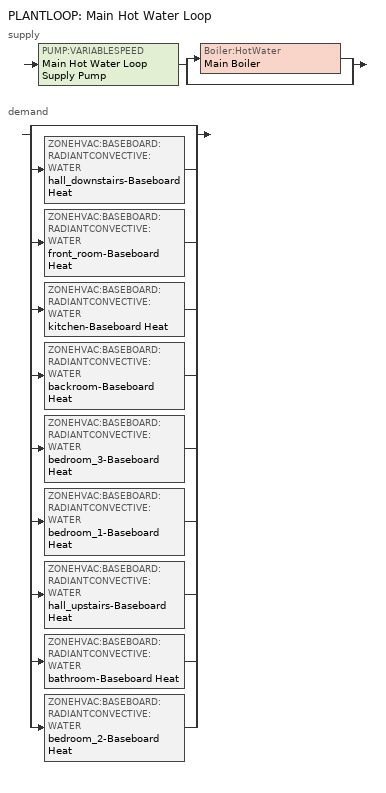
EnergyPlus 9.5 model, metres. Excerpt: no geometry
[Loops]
PLANTLOOP 'Main Hot Water Loop'
 supply: PUMP:VARIABLESPEED 'Main Hot Water Loop Supply Pump' > split
  | Boiler:HotWater 'Main Boiler'
  | bypass
 demand: split
  | bypass
  | ZONEHVAC:BASEBOARD:RADIANTCONVECTIVE:WATER 'hall_downstairs-Baseboard Heat'
  | ZONEHVAC:BASEBOARD:RADIANTCONVECTIVE:WATER 'front_room-Baseboard Heat'
  | ZONEHVAC:BASEBOARD:RADIANTCONVECTIVE:WATER 'kitchen-Baseboard Heat'
  | ZONEHVAC:BASEBOARD:RADIANTCONVECTIVE:WATER 'backroom-Baseboard Heat'
  | ZONEHVAC:BASEBOARD:RADIANTCONVECTIVE:WATER 'bedroom_3-Baseboard Heat'
  | ZONEHVAC:BASEBOARD:RADIANTCONVECTIVE:WATER 'bedroom_1-Baseboard Heat'
  | ZONEHVAC:BASEBOARD:RADIANTCONVECTIVE:WATER 'hall_upstairs-Baseboard Heat'
  | ZONEHVAC:BASEBOARD:RADIANTCONVECTIVE:WATER 'bathroom-Baseboard Heat'
  | ZONEHVAC:BASEBOARD:RADIANTCONVECTIVE:WATER 'bedroom_2-Baseboard Heat'
[DESIGNSPECIFICATION:OUTDOORAIR]
DesignSpec OutdoorAir: Outdoor Air Method=Flow/Person; Outdoor Air Flow per Person=0.00944; Outdoor Air Flow per Zone Floor Area=0; Outdoor Air Flow per Zone=0; Outdoor Air Flow Air Changes per Hour=0
[SIZING:ZONE] Zone Cooling Design Supply Air Temperature Input Method=SupplyAirTemperature; Zone Cooling Design Supply Air Temperature=12.5; Zone Heating Design Supply Air Temperature Input Method=SupplyAirTemperature; Zone Heating Design Supply Air Temperature=50; Zone Cooling Design Supply Air Humidity Ratio=0.008; Zone Heating Design Supply Air Humidity Ratio=0.008; Design Specification Outdoor Air Object=DesignSpec OutdoorAir; Zone Heating Sizing Factor=1.25; Zone Cooling Sizing Factor=1.2; Cooling Design Air Flow Method=DesignDay; Cooling Design Air Flow Rate=0; Cooling Minimum Air Flow Fraction=0; Heating Design Air Flow Method=DesignDay; Heating Design Air Flow Rate=0; Heating Maximum Air Flow Fraction=0; Account for Dedicated Outdoor Air System=No; Dedicated Outdoor Air System Control Strategy=NeutralSupplyAir; Dedicated Outdoor Air Low Setpoint Temperature for Design=autosize; Dedicated Outdoor Air High Setpoint Temperature for Design=autosize
hall_downstairs; front_room; kitchen; backroom; bedroom_3; bedroom_1; hall_upstairs; bathroom; bedroom_2
[SIZING:PLANT]
Main Hot Water Loop: Loop Type=Heating; Design Loop Exit Temperature=70; Loop Design Temperature Difference=11; Sizing Option=NonCoincident; Zone Timesteps in Averaging Window=1
[ZONECONTROL:THERMOSTAT] Control Type Schedule=Always 4; Temperature Difference Between Cutout And Setpoint=1
Name | Zone or ZoneList | Control 1
hall_downstairs-Thermostat | hall_downstairs | hall_downstairs-Thermostat Dual SP Control
front_room-Thermostat | front_room | front_room-Thermostat Dual SP Control
kitchen-Thermostat | kitchen | kitchen-Thermostat Dual SP Control
backroom-Thermostat | backroom | backroom-Thermostat Dual SP Control
bedroom_3-Thermostat | bedroom_3 | bedroom_3-Thermostat Dual SP Control
bedroom_1-Thermostat | bedroom_1 | bedroom_1-Thermostat Dual SP Control
hall_upstairs-Thermostat | hall_upstairs | hall_upstairs-Thermostat Dual SP Control
bathroom-Thermostat | bathroom | bathroom-Thermostat Dual SP Control
bedroom_2-Thermostat | bedroom_2 | bedroom_2-Thermostat Dual SP Control
[THERMOSTATSETPOINT:DUALSETPOINT]
kitchen-Thermostat Dual SP Control: Heating Setpoint Temperature Schedule=kitchen-thermostat dual sp control-heating-ext; Cooling Setpoint Temperature Schedule=kitchen-Cooling-Setpoints
[ThermostatSetpoint:DualSetpoint]
Name | Heating Setpoint Temperature Schedule | Cooling Setpoint Temperature Schedule
backroom-thermostat dual sp control | backroom-thermostat dual sp control-heating-ext | backroom-cooling-setpoints
bathroom-thermostat dual sp control | bathroom-thermostat dual sp control-heating-ext | bathroom-cooling-setpoints
bedroom_1-thermostat dual sp control | bedroom_1-thermostat dual sp control-heating-ext | bedroom_1-cooling-setpoints
bedroom_2-thermostat dual sp control | bedroom_2-thermostat dual sp control-heating-ext | bedroom_2-cooling-setpoints
bedroom_3-thermostat dual sp control | bedroom_3-thermostat dual sp control-heating-ext | bedroom_3-cooling-setpoints
front_room-thermostat dual sp control | front_room-thermostat dual sp control-heating-ext | front_room-cooling-setpoints
hall_downstairs-thermostat dual sp control | hall_downstairs-thermostat dual sp control-heating-ext | hall_downstairs-cooling-setpoints
hall_upstairs-thermostat dual sp control | hall_upstairs-thermostat dual sp control-heating-ext | hall_upstairs-cooling-setpoints
[ZONEHVAC:BASEBOARD:RADIANTCONVECTIVE:WATER] Design Object=Baseboard Heat Design; Rated Average Water Temperature=70; Fraction of Radiant Energy to Surface 1=0.2
Name | Availability Schedule | Rated Water Mass Flow Rate | Heating Design Capacity | Maximum Water Flow Rate | Surface 1 | Surface 2 | Fraction of Radiant Energy to Surface 2 | Surface 3 | Fraction of Radiant Energy to Surface 3 | Surface 4 | Fraction of Radiant Energy to Surface 4 | Surface 5 | Fraction of Radiant Energy to Surface 5 | Surface 6 | Fraction of Radiant Energy to Surface 6
hall_downstairs-Baseboard Heat | Baseboard Availability | 0.037449 | 1568 | 3.7449e-05 | IntMass-Furniture-hall_downstairs | Block hall_downstairs Storey 0 Wall 0003 | 0.2 | Block hall_downstairs Storey 0 Wall 0004 | 0.2 | Block hall_downstairs Storey 0 Wall 0001_1 | 0.2 | Block hall_downstairs Storey 0 Wall 0002_1 | 0.2
front_room-Baseboard Heat | Baseboard Availability | 0.032768 | 1372 | 3.2768e-05 | IntMass-Furniture-front_room | Block front_room Storey 0 Wall 0001 | 0.16 | Block front_room Storey 0 Wall 0004 | 0.16 | Block front_room Storey 0 Wall 0003_1 | 0.16 | Block front_room Storey 0 Wall 0002_1 | 0.16 | Block front_room Storey 0 Wall 0002_2 | 0.16
kitchen-Baseboard Heat | Baseboard Availability | 0.01433 | 600 | 1.433e-05 | IntMass-Furniture-kitchen | Block kitchen Storey 0 Wall 0002 | 0.16 | Block kitchen Storey 0 Wall 0003 | 0.16 | Block kitchen Storey 0 Wall 0004_1 | 0.16 | Block kitchen Storey 0 Wall 0004_2 | 0.16 | Block kitchen Storey 0 Wall 0001_1 | 0.16
backroom-Baseboard Heat | Baseboard Availability | 0.021065 | 882 | 2.1065e-05 | IntMass-Furniture-backroom | Block backroom Storey 0 Wall 0001 | 0.2 | Block backroom Storey 0 Wall 0002 | 0.2 | Block backroom Storey 0 Wall 0004_1 | 0.2 | Block backroom Storey 0 Wall 0003_1 | 0.2
bedroom_3-Baseboard Heat | offbaseboard availability |  | 980 | autosize | IntMass-Furniture-bedroom_3 | Block bedroom_3 Storey 0 Wall 0003 | 0.2 | Block bedroom_3 Storey 0 Wall 0004 | 0.2 | Block bedroom_3 Storey 0 Wall 0001_1 | 0.2 | Block bedroom_3 Storey 0 Wall 0002_1 | 0.2
bedroom_1-Baseboard Heat | Baseboard Availability | 0.037449 | 1568 | 3.7449e-05 | IntMass-Furniture-bedroom_1 | Block bedroom_1 Storey 0 Wall 0001 | 0.16 | Block bedroom_1 Storey 0 Wall 0002 | 0.16 | Block bedroom_1 Storey 0 Wall 0004_1 | 0.16 | Block bedroom_1 Storey 0 Wall 0003_1 | 0.16 | Block bedroom_1 Storey 0 Wall 0003_2 | 0.16
hall_upstairs-Baseboard Heat | offbaseboard availability |  | 588 | autosize | IntMass-Furniture-hall_upstairs | Block hall_upstairs Storey 0 Wall 0003 | 0.16 | Block hall_upstairs Storey 0 Wall 0004_1 | 0.16 | Block hall_upstairs Storey 0 Wall 0001_1 | 0.16 | Block hall_upstairs Storey 0 Wall 0001_2 | 0.16 | Block hall_upstairs Storey 0 Wall 0002_1 | 0.16
bathroom-Baseboard Heat | Baseboard Availability | 0.014043 | 588 | 1.4043e-05 | IntMass-Furniture-bathroom | Block bathroom Storey 0 Wall 0002 | 0.2 | Block bathroom Storey 0 Wall 0003 | 0.2 | Block bathroom Storey 0 Wall 0004_1 | 0.2 | Block bathroom Storey 0 Wall 0001_1 | 0.2
bedroom_2-Baseboard Heat | Baseboard Availability | 0.04213 | 1764 | 4.213e-05 | IntMass-Furniture-bedroom_2 | Block bedroom_2 Storey 0 Wall 0001 | 0.16 | Block bedroom_2 Storey 0 Wall 0004 | 0.16 | Block bedroom_2 Storey 0 Wall 0003_1 | 0.16 | Block bedroom_2 Storey 0 Wall 0003_2 | 0.16 | Block bedroom_2 Storey 0 Wall 0002_1 | 0.16
[Zone equipment]
hall_downstairs: hall_downstairs-Baseboard Heat
front_room: front_room-Baseboard Heat
kitchen: kitchen-Baseboard Heat
backroom: backroom-Baseboard Heat
bedroom_3: bedroom_3-Baseboard Heat
bedroom_1: bedroom_1-Baseboard Heat
hall_upstairs: hall_upstairs-Baseboard Heat
bathroom: bathroom-Baseboard Heat
bedroom_2: bedroom_2-Baseboard Heat
[PUMP:VARIABLESPEED]
Main Hot Water Loop Supply Pump: Design Maximum Flow Rate=autosize; Design Pump Head=6000; Design Power Consumption=autosize; Motor Efficiency=0.9; Fraction of Motor Inefficiencies to Fluid Stream=0; Coefficient 1 of the Part Load Performance Curve=0; Coefficient 2 of the Part Load Performance Curve=0.3; Coefficient 3 of the Part Load Performance Curve=0.7; Coefficient 4 of the Part Load Performance Curve=0; Design Minimum Flow Rate=0.00015; Pump Control Type=Intermittent; Design Power Sizing Method=PowerPerFlowPerPressure; Design Electric Power per Unit Flow Rate=348701.1; Design Shaft Power per Unit Flow Rate per Unit Head=1.28205; Design Minimum Flow Rate Fraction=0; EndUse Subcategory=General
[Boiler:HotWater]
main boiler: Fuel Type=naturalgas; Nominal Capacity=30000; Nominal Thermal Efficiency=0.85; Efficiency Curve Temperature Evaluation Variable=EnteringBoiler; Normalized Boiler Efficiency Curve=boiler efficiency curve; Design Water Flow Rate=autosize; Minimum Part Load Ratio=0.34; Maximum Part Load Ratio=1; Optimum Part Load Ratio=1; Water Outlet Upper Temperature Limit=70; Boiler Flow Mode=LeavingSetpointModulated; Parasitic Electric Load=0; Sizing Factor=1; EndUse Subcategory=General
[PLANTLOOP]
Main Hot Water Loop: Fluid Type=Water; Plant Equipment Operation Scheme=Main Hot Water Loop Operation; Maximum Loop Temperature=100; Minimum Loop Temperature=10; Maximum Loop Flow Rate=0.03; Minimum Loop Flow Rate=0; Plant Loop Volume=0.12; Load Distribution Scheme=SequentialLoad; Plant Loop Demand Calculation Scheme=SingleSetpoint; Common Pipe Simulation=None; Pressure Simulation Type=None; Loop Circulation Time=2
[PLANTEQUIPMENTLIST]
Main Hot Water Loop All Equipment: Main Boiler
[PLANTEQUIPMENTOPERATION:HEATINGLOAD]
Main Hot Water Loop Operation All Hours: Load Range 1 Lower Limit=0; Load Range 1 Upper Limit=1000000000000000; Range 1 Equipment List=Main Hot Water Loop All Equipment
[PLANTEQUIPMENTOPERATIONSCHEMES]
Main Hot Water Loop Operation: Control Scheme 1=Main Hot Water Loop Operation All Hours; Control Scheme 1 Schedule=Always 1
[EnergyManagementSystem:Sensor] OutputVariable or OutputMeter Index Key=main boiler
Name | OutputVariable or OutputMeter
BoilerPLR | Boiler Part Load Ratio
BoilerOutletTemp | Boiler Outlet Temperature
[SCHEDULE:COMPACT]
Always 4: Through: 12/31, For: AllDays, Until: 24:00, 4
Always 1: Through: 12/31, For: AllDays, Until: 24:00, 1
hall_downstairs-Cooling-Setpoints; front_room-Cooling-Setpoints; kitchen-Cooling-Setpoints; backroom-Cooling-Setpoints; bedroom_3-Cooling-Setpoints; bedroom_1-Cooling-Setpoints; hall_upstairs-Cooling-Setpoints; bathroom-Cooling-Setpoints; bedroom_2-Cooling-Setpoints: Through: 12/31, For: AllDays, Until: 24:00, 30
front_room-thermostat dual sp control-heating-ext; hall_downstairs-thermostat dual sp control-heating-ext; kitchen-thermostat dual sp control-heating-ext: Through: 12/31, For: AllDays, Until: 24:00, 21
backroom-thermostat dual sp control-heating-ext; bedroom_1-thermostat dual sp control-heating-ext; bedroom_2-thermostat dual sp control-heating-ext; bathroom-thermostat dual sp control-heating-ext: Through: 12/31, For: AllDays, Until: 24:00, 19
bedroom_3-thermostat dual sp control-heating-ext: Through: 12/31, For: AllDays, Until: 24:00, 12
hall_upstairs-thermostat dual sp control-heating-ext: Through: 12/31, For: AllDays, Until: 24:00, 10
[Schedule:Compact]
baseboard availability: Through: 12/31, For: Weekdays, Until: 06:00, 0, Until: 09:00, 1, Until: 15:00, 0, Until: 22:30, 1, Until: 24:00, 0, For: Weekends Holidays, Until: 06:00, 0, Until: 23:00, 1, Until: 24:00, 0, For: WinterDesignDay, Until: 24:00, 1, For: AllOtherDays, Until: 24:00, 0
offbaseboard availability: Through: 12/31, For: Weekdays, Until: 06:00, 0, Until: 09:00, 0, Until: 15:00, 0, Until: 22:30, 0, Until: 24:00, 0, For: Weekends Holidays, Until: 06:00, 0, Until: 23:00, 0, Until: 24:00, 0, For: WinterDesignDay, Until: 24:00, 0, For: AllOtherDays, Until: 24:00, 0
[Curve:Biquadratic]
boiler efficiency curve: Coefficient1 Constant=1; Coefficient2 x=0; Coefficient3 x2=0; Coefficient4 y=0; Coefficient5 y2=0; Coefficient6 xy=0; Minimum Value of x=0; Maximum Value of x=1; Minimum Value of y=30; Maximum Value of y=90
